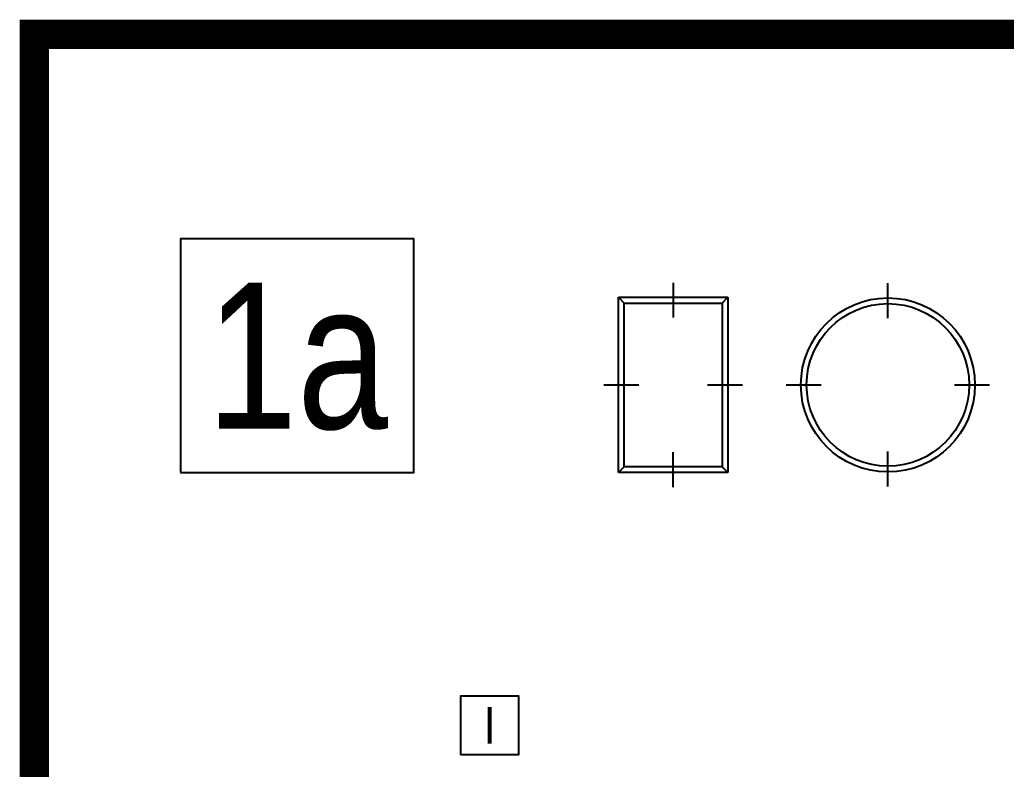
# Model space of a CAD drawing. Header units: millimetres. Extents: x -158 to 6343, y 4572 to 7765.
# Drawn here: x -157.9 to 179.9, y 5605.2 to 5861.8 of the extents above; entities that cross this region are included whole.
import ezdxf
from ezdxf.enums import TextEntityAlignment as Align

# ---------------------------------------------------------------- set-up
doc = ezdxf.new("R2010")
doc.units = ezdxf.units.MM
doc.header["$LTSCALE"] = 0.2
doc.layers.add('RI-LAYOUT', color=7, linetype='Continuous')
doc.layers.add('RI-TEXT-TECHN', color=7, linetype='Continuous')
doc.styles.add('T6', font='arial.ttf', dxfattribs={"width": 0.8, "height": 3.5})

# ---------------------------------------------------------------- blocks, each defined once
blk = doc.blocks.new('info-assembly-nr')
at = {"layer": 'RI-LAYOUT'}
blk.add_lwpolyline([(0, 0), (4, 0), (4, 4), (0, 4)], close=True, dxfattribs=at)
at = {"layer": 'RI-TEXT-TECHN', "style": 'T6', "width": 0.8}
blk.add_attdef('ASSEMBLY-NR', text='', height=2.5, dxfattribs=at).set_placement((2, 2), align=Align.MIDDLE_CENTER)

msp = doc.modelspace()

# ---------------------------------------------------------------- linework, layer by layer
at = {"layer": 'RI-LAYOUT'}
for p, q in [((65.95, 5759.81), (65.95, 5771.78)), ((139.36, 5759.61), (139.36, 5771.58)), ((47.07, 5766.78), (49.04, 5764.81)), ((47.07, 5766.78), (84.57, 5766.78)), ((47.07, 5706.78), (47.07, 5766.78)), ((49.04, 5708.76), (49.04, 5764.81)), ((49.04, 5764.81), (82.59, 5764.81)), ((82.59, 5764.81), (84.57, 5766.78)), ((82.59, 5764.81), (82.59, 5708.76)), ((84.57, 5766.78), (84.57, 5706.78)), ((42.07, 5736.78), (54.04, 5736.78)), ((77.59, 5736.78), (89.57, 5736.78)), ((104.57, 5736.78), (116.54, 5736.78)), ((162.17, 5736.78), (174.15, 5736.78)), ((65.82, 5701.78), (65.82, 5713.76)), ((139.36, 5701.98), (139.36, 5713.96)), ((49.04, 5708.76), (47.07, 5706.78)), ((84.57, 5706.78), (47.07, 5706.78)), ((82.59, 5708.76), (49.04, 5708.76)), ((82.59, 5708.76), (84.57, 5706.78))]:
    msp.add_line(p, q, dxfattribs=at)
at = {"layer": 'RI-LAYOUT', "const_width": 10}
msp.add_lwpolyline([(-152.93, 5359.83), (474.4, 5359.83), (474.4, 5856.78), (-152.93, 5856.78)], close=True, dxfattribs=at)
at = {"layer": 'RI-LAYOUT'}
for radius in [29.79, 27.82]:
    msp.add_circle((139.36, 5736.78), radius, dxfattribs=at)

# ---------------------------------------------------------------- block references
at = {"xscale": 20, "yscale": 20, "zscale": 0.8}
msp.add_blockref('info-assembly-nr', (-102.93, 5706.78), dxfattribs=at).add_auto_attribs({'ASSEMBLY-NR': '1a'})
at = {"xscale": 5, "yscale": 5}
msp.add_blockref('info-assembly-nr', (-7, 5610.28), dxfattribs=at).add_auto_attribs({'ASSEMBLY-NR': 'I'})

doc.saveas('drawing.dxf')
